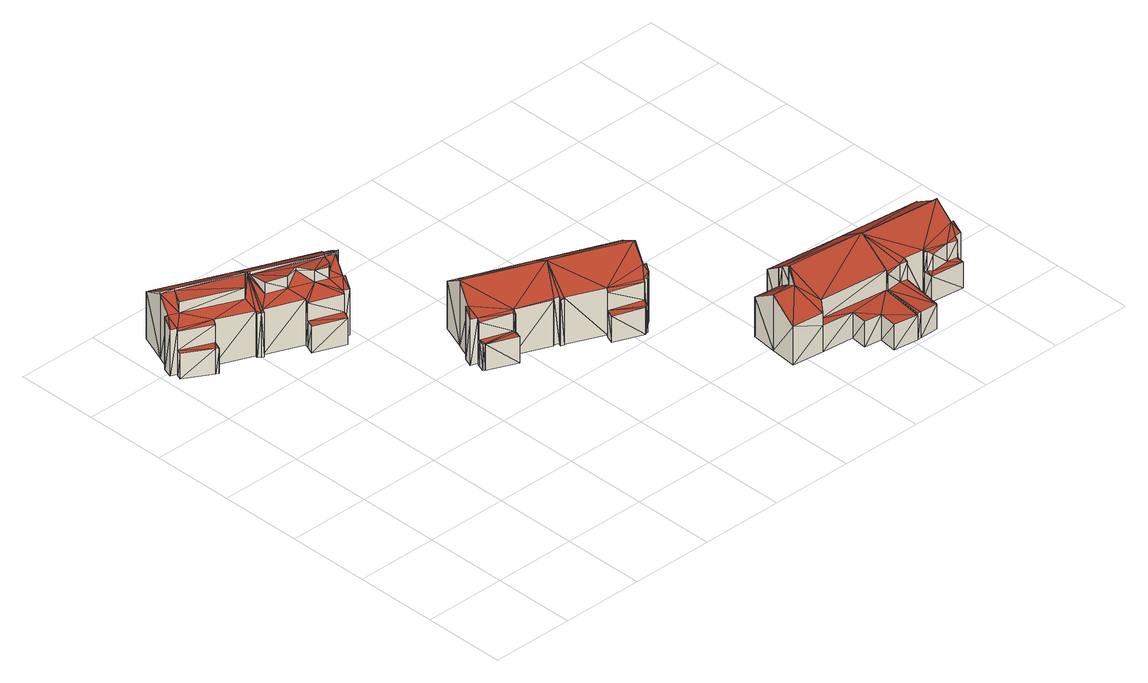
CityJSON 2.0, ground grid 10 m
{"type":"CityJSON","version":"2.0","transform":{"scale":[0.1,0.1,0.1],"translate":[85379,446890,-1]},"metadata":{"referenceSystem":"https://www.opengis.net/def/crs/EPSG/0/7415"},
"CityObjects":{
"building1":{"type":"Building","attributes":{"oorspronkelijk_bouwjaar":1951,"status":"Pand in gebruik","geconstateerd":false,"h_maaiveld":-0.579,"dak_type":"slanted","pw_datum":"2013-12-01","pw_actueel":"yes","pw_bron":"ahn3","reconstructie_methode":"tudelft3d-geoflow","versie_methode":"v21.03.1","kas_warenhuis":false,"ondergronds_type":"above ground","lod11_replace":false,"reconstruction_skipped":false},"geometry":[{"type":"Solid","lod":"2.2","boundaries":[[[[0,1,2]],[[3,1,4]],[[5,4,6]],[[7,1,3]],[[4,1,6]],[[8,9,10]],[[8,11,12]],[[8,10,11]],[[13,14,15]],[[16,14,13]],[[10,3,11]],[[15,3,10]],[[2,1,7]],[[14,3,15]],[[7,3,14]],[[17,12,11]],[[18,17,11]],[[19,4,20]],[[20,4,5]],[[20,5,21]],[[21,5,6]],[[22,14,16]],[[23,22,16]],[[23,16,24]],[[24,16,13]],[[24,13,25]],[[25,13,15]],[[26,0,2]],[[27,26,2]],[[25,15,28]],[[29,25,28]],[[28,15,10]],[[29,28,30]],[[30,28,18]],[[27,2,7]],[[31,27,32]],[[32,27,7]],[[33,34,26]],[[26,1,0]],[[26,34,1]],[[32,7,22]],[[22,7,14]],[[35,36,37]],[[37,36,38]],[[30,18,39]],[[39,18,3]],[[3,18,11]],[[39,3,19]],[[19,3,4]],[[40,41,33]],[[33,41,34]],[[21,6,1]],[[34,21,1]],[[42,43,40]],[[40,43,41]],[[37,38,41]],[[36,35,43]],[[31,32,42]],[[42,32,43]],[[28,10,44]],[[44,10,9]],[[45,8,17]],[[17,8,12]],[[44,9,45]],[[45,9,8]],[[29,30,39]],[[25,29,39]],[[25,36,22]],[[41,38,34]],[[19,20,21]],[[19,21,34]],[[22,36,32]],[[25,39,36]],[[38,39,19]],[[34,38,19]],[[32,36,43]],[[36,39,38]],[[23,24,22]],[[24,25,22]],[[33,26,40]],[[40,26,42]],[[42,26,27]],[[42,27,31]],[[37,41,43]],[[35,37,43]],[[45,28,44]],[[17,18,45]],[[45,18,28]]]],"semantics":{"surfaces":[{"type":"GroundSurface"},{"type":"WallSurface"},{"type":"RoofSurface"}],"values":[[0,0,0,0,0,0,0,0,0,0,0,0,0,0,0,1,1,1,1,1,1,1,1,1,1,1,1,1,1,1,1,1,1,1,1,1,1,1,1,1,1,1,1,1,1,1,1,1,1,1,1,1,1,1,1,1,1,1,1,1,1,1,1,1,1,2,2,2,2,2,2,2,2,2,2,2,2,2,2,2,2,2,2,2,2,2,2,2]]}}]},
"building2":{"type":"Building","attributes":{"oorspronkelijk_bouwjaar":1951,"status":"Pand in gebruik","geconstateerd":false,"h_maaiveld":-0.692,"dak_type":"slanted","pw_datum":"2013-12-01","pw_actueel":"yes","pw_bron":"ahn3","reconstructie_methode":"tudelft3d-geoflow","versie_methode":"v21.03.1","kas_warenhuis":false,"ondergronds_type":"above ground","lod11_replace":false,"reconstruction_skipped":false},"geometry":[{"type":"Solid","lod":"2.2","boundaries":[[[[46,47,48]],[[49,48,50]],[[51,46,48]],[[52,48,49]],[[53,48,52]],[[51,48,53]],[[54,55,56]],[[53,52,57]],[[55,58,59]],[[60,54,61]],[[54,62,61]],[[60,58,55]],[[63,59,58]],[[64,59,63]],[[51,53,55]],[[51,55,65]],[[60,55,54]],[[55,53,56]],[[66,65,67]],[[51,65,66]],[[21,66,67]],[[68,21,67]],[[68,67,65]],[[69,68,65]],[[70,60,71]],[[71,60,61]],[[71,61,62]],[[72,71,62]],[[72,62,54]],[[73,72,54]],[[74,50,48]],[[75,74,48]],[[76,57,77]],[[77,57,52]],[[73,54,56]],[[78,73,56]],[[69,65,79]],[[79,65,55]],[[80,81,82]],[[82,81,83]],[[84,85,86]],[[86,85,87]],[[79,55,88]],[[89,79,88]],[[88,55,59]],[[90,91,70]],[[70,91,60]],[[60,91,58]],[[92,78,93]],[[93,56,53]],[[93,78,56]],[[94,95,85]],[[84,94,85]],[[96,97,95]],[[94,96,95]],[[98,64,99]],[[99,64,63]],[[89,88,91]],[[90,89,91]],[[100,51,21]],[[21,51,66]],[[101,100,80]],[[80,100,81]],[[102,47,26]],[[26,47,46]],[[103,104,83]],[[93,53,76]],[[76,53,57]],[[105,49,74]],[[74,49,50]],[[77,52,105]],[[105,52,49]],[[97,96,81]],[[26,46,51]],[[101,26,100]],[[100,26,51]],[[75,48,102]],[[102,48,47]],[[86,87,106]],[[107,86,106]],[[107,106,104]],[[103,107,104]],[[82,83,92]],[[92,83,78]],[[88,59,98]],[[98,59,64]],[[99,63,58]],[[91,99,58]],[[99,91,88]],[[98,99,88]],[[82,92,93]],[[105,74,75]],[[77,105,75]],[[93,76,77]],[[77,75,93]],[[75,82,93]],[[26,82,75]],[[26,75,102]],[[80,82,26]],[[80,26,101]],[[78,83,104]],[[73,104,106]],[[73,78,104]],[[73,71,72]],[[73,106,70]],[[97,69,95]],[[87,85,95]],[[21,68,69]],[[95,79,87]],[[97,81,100]],[[69,100,21]],[[79,89,87]],[[89,90,87]],[[100,69,97]],[[90,70,87]],[[79,95,69]],[[73,70,71]],[[70,106,87]],[[107,103,86]],[[86,103,83]],[[94,81,96]],[[86,83,84]],[[84,83,81]],[[94,84,81]]]],"semantics":{"surfaces":[{"type":"GroundSurface"},{"type":"WallSurface"},{"type":"RoofSurface"}],"values":[[0,0,0,0,0,0,0,0,0,0,0,0,0,0,0,0,0,0,0,0,1,1,1,1,1,1,1,1,1,1,1,1,1,1,1,1,1,1,1,1,1,1,1,1,1,1,1,1,1,1,1,1,1,1,1,1,1,1,1,1,1,1,1,1,1,1,1,1,1,1,1,1,1,1,1,1,1,1,1,1,1,1,1,1,1,1,1,1,2,2,2,2,2,2,2,2,2,2,2,2,2,2,2,2,2,2,2,2,2,2,2,2,2,2,2,2,2,2,2,2,2,2,2,2]]}}]},
"building3":{"type":"Building","attributes":{"oorspronkelijk_bouwjaar":1951,"status":"Pand in gebruik","geconstateerd":false,"h_maaiveld":-0.708,"dak_type":"slanted","pw_datum":"2013-12-01","pw_actueel":"yes","pw_bron":"ahn3","reconstructie_methode":"tudelft3d-geoflow","versie_methode":"v21.03.1","kas_warenhuis":false,"ondergronds_type":"above ground","lod11_replace":false,"reconstruction_skipped":false},"geometry":[{"type":"Solid","lod":"2.2","boundaries":[[[[108,109,110]],[[111,112,113]],[[114,110,112]],[[115,116,117]],[[118,116,115]],[[110,116,118]],[[119,118,120]],[[113,118,119]],[[110,118,113]],[[121,112,111]],[[112,110,113]],[[114,122,123]],[[114,123,124]],[[123,125,124]],[[126,125,123]],[[114,124,110]],[[124,108,110]],[[127,108,124]],[[128,125,129]],[[129,125,126]],[[130,112,121]],[[131,130,121]],[[131,121,132]],[[132,121,111]],[[132,111,133]],[[133,111,113]],[[133,113,134]],[[135,133,134]],[[134,113,119]],[[136,137,138]],[[138,137,110]],[[110,137,116]],[[139,127,124]],[[140,139,124]],[[141,109,108]],[[142,141,108]],[[143,122,114]],[[144,143,114]],[[134,119,120]],[[145,134,120]],[[146,117,137]],[[137,117,116]],[[145,120,118]],[[147,145,118]],[[147,118,115]],[[148,147,115]],[[135,134,149]],[[150,135,149]],[[144,114,130]],[[130,114,112]],[[140,124,128]],[[128,124,125]],[[142,108,127]],[[139,142,127]],[[151,123,143]],[[143,123,122]],[[129,126,123]],[[151,129,123]],[[148,115,117]],[[146,148,117]],[[150,149,152]],[[152,149,153]],[[152,153,137]],[[136,152,137]],[[138,110,141]],[[141,110,109]],[[137,153,146]],[[134,145,147]],[[149,134,147]],[[149,148,153]],[[149,147,148]],[[148,146,153]],[[138,141,142]],[[138,142,140]],[[138,144,130]],[[142,139,140]],[[138,140,144]],[[132,130,131]],[[136,138,150]],[[133,138,130]],[[132,133,130]],[[136,150,152]],[[150,138,133]],[[135,150,133]],[[129,151,128]],[[140,151,144]],[[144,151,143]],[[140,128,151]]]],"semantics":{"surfaces":[{"type":"GroundSurface"},{"type":"WallSurface"},{"type":"RoofSurface"}],"values":[[0,0,0,0,0,0,0,0,0,0,0,0,0,0,0,0,0,0,1,1,1,1,1,1,1,1,1,1,1,1,1,1,1,1,1,1,1,1,1,1,1,1,1,1,1,1,1,1,1,1,1,1,1,1,1,1,1,1,1,1,1,1,1,1,1,1,2,2,2,2,2,2,2,2,2,2,2,2,2,2,2,2,2,2,2,2,2,2]]}}]},
"building4":{"type":"Building","attributes":{"oorspronkelijk_bouwjaar":1951,"status":"Pand in gebruik","geconstateerd":false,"h_maaiveld":-0.758,"dak_type":"slanted","pw_datum":"2013-12-01","pw_actueel":"yes","pw_bron":"ahn3","reconstructie_methode":"tudelft3d-geoflow","versie_methode":"v21.03.1","kas_warenhuis":false,"ondergronds_type":"above ground","lod11_replace":false,"reconstruction_skipped":false},"geometry":[{"type":"Solid","lod":"2.2","boundaries":[[[[154,155,156]],[[157,156,158]],[[159,160,161]],[[162,163,164]],[[156,165,158]],[[157,158,166]],[[161,160,167]],[[168,169,160]],[[159,161,170]],[[168,160,159]],[[157,161,167]],[[157,167,156]],[[167,154,156]],[[171,154,167]],[[171,167,172]],[[171,172,173]],[[172,174,173]],[[164,154,171]],[[164,171,175]],[[164,175,162]],[[176,165,177]],[[177,165,156]],[[177,156,155]],[[178,177,155]],[[179,157,166]],[[180,179,166]],[[181,154,182]],[[182,154,164]],[[178,155,181]],[[181,155,154]],[[183,160,169]],[[184,183,169]],[[185,162,128]],[[128,162,175]],[[186,159,170]],[[187,186,170]],[[188,189,179]],[[179,189,157]],[[157,189,161]],[[128,175,171]],[[140,128,171]],[[190,163,185]],[[185,163,162]],[[182,164,163]],[[190,182,163]],[[191,168,186]],[[186,168,159]],[[187,170,189]],[[189,170,161]],[[192,158,165]],[[176,192,165]],[[180,166,158]],[[192,180,158]],[[193,167,183]],[[194,193,183]],[[183,167,160]],[[194,183,189]],[[188,194,189]],[[184,169,168]],[[191,184,168]],[[140,171,195]],[[195,171,173]],[[195,173,174]],[[196,195,174]],[[196,174,172]],[[197,196,172]],[[197,172,167]],[[193,197,167]],[[181,182,140]],[[128,182,185]],[[185,182,190]],[[128,140,182]],[[184,191,183]],[[189,186,187]],[[183,191,186]],[[183,186,189]],[[180,192,179]],[[197,140,195]],[[188,193,194]],[[179,193,188]],[[177,192,176]],[[179,192,177]],[[179,177,193]],[[177,178,181]],[[177,181,193]],[[181,140,193]],[[140,197,193]],[[195,196,197]]]],"semantics":{"surfaces":[{"type":"GroundSurface"},{"type":"WallSurface"},{"type":"RoofSurface"}],"values":[[0,0,0,0,0,0,0,0,0,0,0,0,0,0,0,0,0,0,0,0,1,1,1,1,1,1,1,1,1,1,1,1,1,1,1,1,1,1,1,1,1,1,1,1,1,1,1,1,1,1,1,1,1,1,1,1,1,1,1,1,1,1,1,1,1,1,1,1,2,2,2,2,2,2,2,2,2,2,2,2,2,2,2,2,2,2,2,2]]}}]},
"building5":{"type":"Building","attributes":{"oorspronkelijk_bouwjaar":1951,"status":"Pand in gebruik","geconstateerd":false,"h_maaiveld":-0.712,"dak_type":"slanted","pw_datum":"2013-12-01","pw_actueel":"yes","pw_bron":"ahn3","reconstructie_methode":"tudelft3d-geoflow","versie_methode":"v21.03.1","kas_warenhuis":false,"ondergronds_type":"above ground","lod11_replace":false,"reconstruction_skipped":false},"geometry":[{"type":"Solid","lod":"2.2","boundaries":[[[[198,199,200]],[[201,202,203]],[[198,204,205]],[[198,205,202]],[[198,202,199]],[[202,201,199]],[[206,207,202]],[[207,203,202]],[[203,208,201]],[[208,209,201]],[[208,210,209]],[[210,211,209]],[[201,209,212]],[[213,201,214]],[[214,201,212]],[[215,208,203]],[[216,215,203]],[[217,202,205]],[[218,219,217]],[[217,219,202]],[[217,205,204]],[[220,217,204]],[[215,221,208]],[[220,204,198]],[[222,220,198]],[[223,211,224]],[[224,211,210]],[[225,226,227]],[[218,217,228]],[[229,218,228]],[[230,231,226]],[[225,230,226]],[[232,233,231]],[[230,232,231]],[[229,228,232]],[[232,228,233]],[[234,207,206]],[[235,234,206]],[[222,198,236]],[[236,198,200]],[[237,200,199]],[[238,236,237]],[[237,236,200]],[[224,210,208]],[[221,224,208]],[[239,240,215]],[[215,240,221]],[[214,212,241]],[[241,212,209]],[[241,209,223]],[[223,209,211]],[[238,237,240]],[[239,238,240]],[[237,199,213]],[[213,199,201]],[[235,206,202]],[[219,235,202]],[[216,203,234]],[[234,203,207]],[[232,234,235]],[[230,216,232]],[[219,232,235]],[[229,219,218]],[[232,216,234]],[[229,232,219]],[[224,221,241]],[[237,213,240]],[[240,213,221]],[[241,213,214]],[[224,241,223]],[[221,213,241]],[[227,238,239]],[[227,236,238]],[[216,239,215]],[[230,239,216]],[[225,227,230]],[[222,236,227]],[[227,239,230]],[[231,233,226]],[[226,228,220]],[[226,233,228]],[[226,222,227]],[[228,217,220]],[[226,220,222]]]],"semantics":{"surfaces":[{"type":"GroundSurface"},{"type":"WallSurface"},{"type":"RoofSurface"}],"values":[[0,0,0,0,0,0,0,0,0,0,0,0,0,1,1,1,1,1,1,1,1,1,1,1,1,1,1,1,1,1,1,1,1,1,1,1,1,1,1,1,1,1,1,1,1,1,1,1,1,1,1,1,1,1,1,1,1,1,1,2,2,2,2,2,2,2,2,2,2,2,2,2,2,2,2,2,2,2,2,2,2,2,2,2]]}}]},
"building6":{"type":"Building","attributes":{"oorspronkelijk_bouwjaar":1951,"status":"Pand in gebruik","geconstateerd":false,"h_maaiveld":-0.735,"dak_type":"slanted","pw_datum":"2013-12-01","pw_actueel":"yes","pw_bron":"ahn3","reconstructie_methode":"tudelft3d-geoflow","versie_methode":"v21.03.1","kas_warenhuis":false,"ondergronds_type":"above ground","lod11_replace":false,"reconstruction_skipped":false},"geometry":[{"type":"Solid","lod":"2.2","boundaries":[[[[242,243,244]],[[245,246,247]],[[248,203,249]],[[243,246,244]],[[242,244,250]],[[243,249,246]],[[249,251,247]],[[252,253,254]],[[253,210,254]],[[252,254,255]],[[254,208,255]],[[208,248,255]],[[208,203,248]],[[256,257,258]],[[203,207,257]],[[203,257,259]],[[257,207,258]],[[203,259,249]],[[259,251,249]],[[247,260,245]],[[249,247,246]],[[261,245,260]],[[262,261,260]],[[262,260,263]],[[263,260,247]],[[263,247,251]],[[264,263,251]],[[265,254,266]],[[266,254,210]],[[234,207,203]],[[267,234,203]],[[268,256,269]],[[269,256,258]],[[270,257,256]],[[268,270,256]],[[271,246,245]],[[261,271,245]],[[272,249,273]],[[274,272,273]],[[273,249,243]],[[275,276,277]],[[277,276,278]],[[264,251,279]],[[279,251,259]],[[280,250,244]],[[278,280,244]],[[267,203,281]],[[281,203,208]],[[282,283,284]],[[284,283,285]],[[273,243,286]],[[286,243,242]],[[277,278,271]],[[271,278,246]],[[246,278,244]],[[266,210,287]],[[287,210,253]],[[269,258,207]],[[234,269,207]],[[288,289,276]],[[275,288,276]],[[290,291,288]],[[288,291,289]],[[281,208,265]],[[292,281,265]],[[265,208,254]],[[292,265,283]],[[282,292,283]],[[284,285,293]],[[293,285,248]],[[248,285,255]],[[293,248,249]],[[272,293,249]],[[279,259,270]],[[270,259,257]],[[287,253,294]],[[294,253,252]],[[294,252,255]],[[285,294,255]],[[286,242,250]],[[280,286,250]],[[274,273,290]],[[290,273,291]],[[269,234,270]],[[279,267,264]],[[268,269,270]],[[270,234,267]],[[279,270,267]],[[280,278,276]],[[286,280,289]],[[289,280,276]],[[286,289,291]],[[286,291,273]],[[283,294,285]],[[265,287,294]],[[283,265,294]],[[266,287,265]],[[271,263,275]],[[274,290,272]],[[272,290,275]],[[275,290,288]],[[277,271,275]],[[271,261,263]],[[262,263,261]],[[263,272,275]],[[264,272,263]],[[267,272,264]],[[267,281,282]],[[284,293,282]],[[282,281,292]],[[272,267,293]],[[293,267,282]]]],"semantics":{"surfaces":[{"type":"GroundSurface"},{"type":"WallSurface"},{"type":"RoofSurface"}],"values":[[0,0,0,0,0,0,0,0,0,0,0,0,0,0,0,0,0,0,0,0,0,1,1,1,1,1,1,1,1,1,1,1,1,1,1,1,1,1,1,1,1,1,1,1,1,1,1,1,1,1,1,1,1,1,1,1,1,1,1,1,1,1,1,1,1,1,1,1,1,1,1,1,1,1,1,1,1,1,1,1,1,1,1,2,2,2,2,2,2,2,2,2,2,2,2,2,2,2,2,2,2,2,2,2,2,2,2,2,2,2,2,2]]}}]}
},
"vertices":[
[127,522,4],[113,488,4],[37,559,4],[53,476,4],[96,458,4],[95,455,4],[99,453,4],[23,524,4],[44,464,4],[12,483,4],[14,489,4],[51,472,4],[47,462,4],[8,494,4],[15,505,4],[15,491,4],[12,506,4],[47,462,36],[51,472,36],[96,458,61],[95,455,59],[99,453,59],[15,505,71],[12,506,71],[8,494,62],[15,491,62],[127,522,62],[37,559,63],[14,489,36],[14,489,60],[51,472,59],[23,524,87],[23,524,85],[113,488,86],[113,488,84],[27,500,85],[27,500,71],[94,472,84],[94,472,70],[53,476,62],[111,489,86],[111,489,84],[38,518,87],[38,518,85],[12,483,36],[44,464,36],
[127,522,3],[217,485,3],[215,480,3],[213,457,3],[222,477,3],[113,487,3],[207,455,3],[204,454,3],[194,431,3],[147,437,3],[202,450,3],[207,453,3],[184,418,3],[146,433,3],[185,421,3],[192,418,3],[197,430,3],[179,408,3],[142,423,3],[103,455,3],[99,453,3],[102,452,3],[102,452,59],[103,455,61],[185,421,61],[192,418,61],[197,430,70],[194,431,70],[222,477,65],[215,480,65],[207,453,84],[207,455,82],[202,450,84],[147,437,61],[115,486,87],[115,486,83],[191,455,86],[191,455,84],[157,462,84],[157,462,80],[166,443,85],[166,443,70],[146,433,36],[146,433,59],[184,418,59],[184,418,36],[202,450,86],[204,454,84],[139,455,85],[139,455,70],[115,464,84],[115,464,70],[142,423,36],[179,408,36],[113,487,83],[113,487,87],[217,485,62],[187,443,84],[187,443,75],[213,457,80],[181,437,70],[181,437,85],
[330,259,3],[329,258,3],[288,275,3],[243,293,3],[251,304,3],[251,290,3],[260,326,3],[248,276,3],[286,270,3],[283,261,3],[249,277,3],[249,286,3],[246,278,3],[248,305,3],[272,357,3],[273,356,3],[349,289,3],[363,321,3],[274,358,3],[336,257,3],[363,321,62],[274,358,61],[251,304,69],[248,305,69],[243,293,61],[251,290,61],[249,286,36],[249,286,58],[286,270,58],[286,270,36],[288,275,61],[336,257,62],[349,289,85],[329,258,61],[330,259,62],[272,357,62],[260,326,85],[246,278,36],[283,261,36],[249,277,36],[248,276,36],[285,273,36],[285,273,59],[273,356,62],[285,270,57],[285,270,36],
[438,252,2],[439,251,2],[430,230,2],[421,220,2],[430,222,2],[414,209,2],[381,232,2],[420,218,2],[453,284,2],[452,281,2],[451,282,2],[433,229,2],[425,218,2],[383,235,2],[412,208,2],[377,222,2],[416,209,2],[349,289,2],[339,254,2],[335,254,2],[339,253,2],[363,321,2],[433,229,70],[430,230,70],[439,251,85],[421,220,61],[425,218,61],[438,252,85],[451,282,63],[381,232,35],[377,222,35],[453,284,62],[414,209,36],[416,209,36],[420,218,59],[420,218,36],[452,281,63],[412,208,36],[430,222,65],[383,235,61],[381,232,58],[335,254,60],[339,253,60],[339,254,61],
[485,95,3],[520,58,3],[482,62,3],[559,54,3],[522,122,3],[616,99,3],[489,126,3],[519,122,3],[524,144,3],[620,133,3],[612,59,3],[578,31,3],[605,5,3],[575,9,3],[557,34,3],[559,54,35],[557,34,35],[612,59,60],[616,99,85],[519,122,53],[519,122,76],[522,122,76],[489,126,53],[612,59,35],[485,95,73],[575,9,35],[605,5,34],[521,109,84],[521,109,61],[513,92,73],[519,121,54],[519,121,77],[522,109,84],[522,109,61],[523,121,77],[523,121,53],[620,133,61],[524,144,61],[482,62,52],[520,58,36],[520,58,52],[528,68,59],[528,68,36],[578,31,35],
[662,43,3],[663,55,3],[703,48,3],[712,52,3],[704,52,3],[710,64,3],[639,60,3],[663,57,3],[702,38,3],[713,88,3],[632,5,3],[609,5,3],[612,56,3],[639,56,3],[716,121,3],[715,121,3],[716,123,3],[713,89,3],[713,64,3],[712,52,61],[713,64,69],[710,64,69],[713,88,85],[612,56,36],[605,5,36],[616,99,84],[716,121,63],[716,123,61],[715,121,63],[704,52,61],[663,57,61],[663,55,35],[663,55,59],[691,50,59],[691,50,36],[703,48,58],[703,48,36],[713,89,83],[702,38,36],[612,59,58],[631,58,59],[631,58,36],[639,56,59],[639,56,36],[662,43,35],[609,5,36],[670,49,56],[670,49,35],[666,54,59],[666,54,35],[612,56,56],[639,60,61],[632,5,35]
]}
